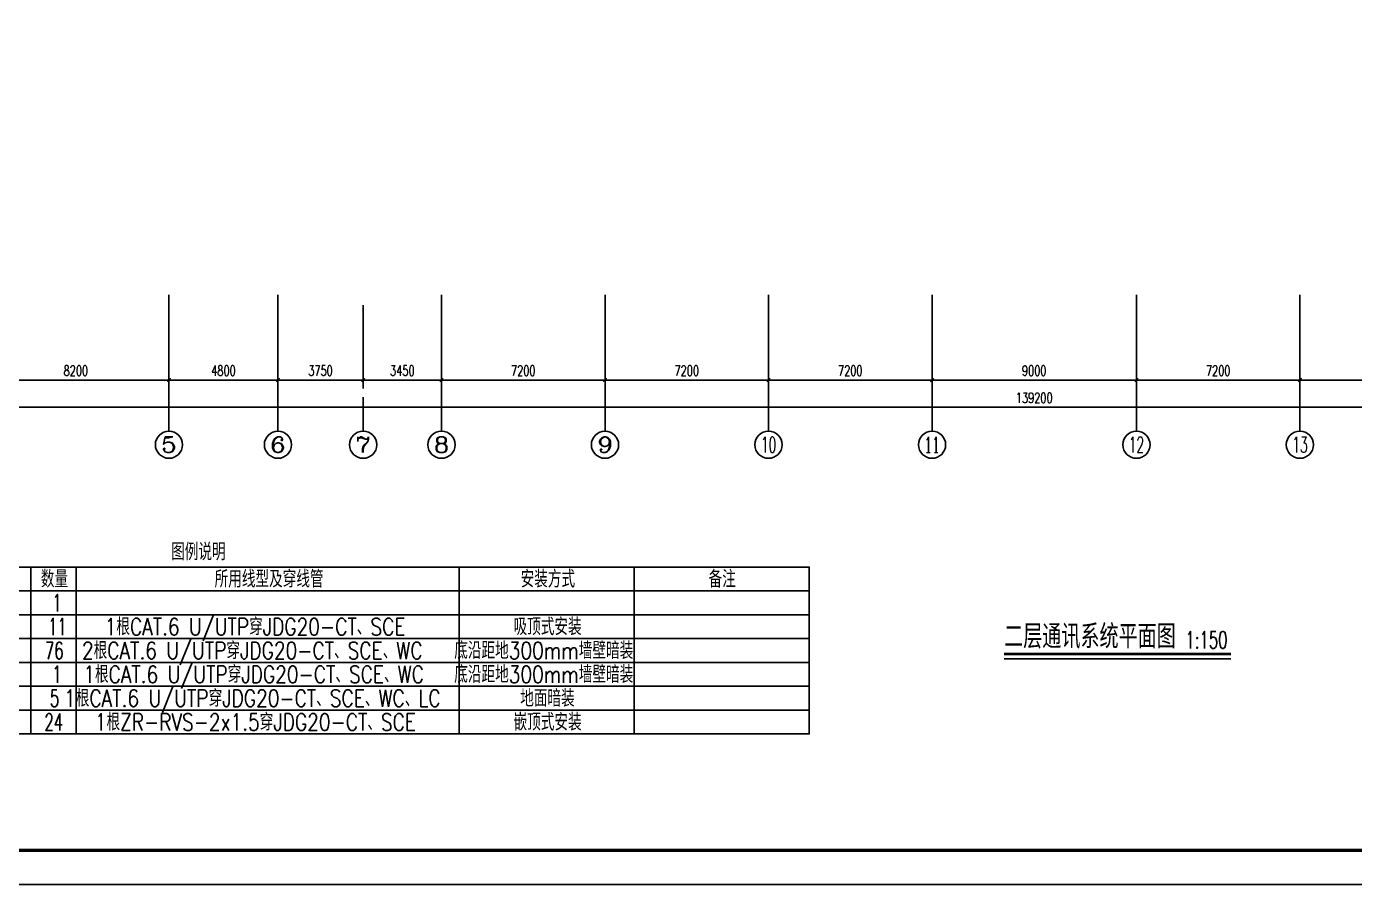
# Model space of a CAD drawing. Extents: x 1398449 to 2142961, y 256969 to 1032940.
# Drawn here: x 1544220 to 1602691, y 663721 to 701510 of the extents above; entities that cross this region are included whole.
import ezdxf
from ezdxf.enums import TextEntityAlignment as Align

# ---------------------------------------------------------------- set-up
doc = ezdxf.new("R2010")
doc.units = 0
doc.header["$LTSCALE"] = 1500
doc.header["$PDSIZE"] = 50
for name, color, linetype in [('1-建筑底图', 8, 'Continuous'), ('AXIS_TEXT', 7, 'Continuous'), ('BTTK', 7, 'Continuous'), ('PUB_TITLE', 4, 'Continuous'), ('TEL_SYMB', 3, 'Continuous'), ('TEL_TAB', 7, 'Continuous'), ('党校-主楼（一期）参照$0$PUB_TITLE', 7, 'Continuous')]:
    doc.layers.add(name, color=color, linetype=linetype)
doc.layers.add('yichutu', color=7, linetype='Continuous', true_color=0xffffff, plot=False)
doc.styles.add('_TCH_AXIS', font='COMPLEX', dxfattribs={"bigfont": 'GBCBIG'})
doc.styles.add('_TCH_DIM_T3', font='SIMPLEX', dxfattribs={"width": 0.705882, "bigfont": 'GBCBIG'})
doc.styles.add('_TEL_DIM', font='SIMPLEX', dxfattribs={"width": 0.8, "height": 3.5, "bigfont": 'HZTXT'})
doc.styles.add('COMPLEX', font='COMPLEX')
doc.styles.add('HZ(TK)', font='geniso.shx', dxfattribs={"width": 0.9, "bigfont": 'hztxt.shx'})
doc.styles.get("Standard").update_dxf_attribs({"font": 'gbeitc.shx', "bigfont": 'gbcbig.shx'})
doc.linetypes.add('JIEDI', pattern='A,1.25,-0.25,0.25,-0.25,0.625,["/",Standard,S=0.6,R=0,X=0,Y=-0.3],0.625,-0.25,0.25,-0.25', length=4)
doc.dimstyles.new('_TCH_ARCH&&150', dxfattribs={"dimtxt": 446.25, "dimasz": 150, "dimexe": 375, "dimexo": 450, "dimgap": 189.375, "dimtad": 1, "dimdec": 0, "dimzin": 0, "dimdsep": 46, "dimtxsty": '_TCH_DIM_T3', "dimblk": 'ARCHTICK', "dimcen": 0.09, "dimclrt": 7, "dimazin": 2, "dimtfac": 1, "dimtdec": 0, "dimtix": 1, "dimtmove": 2, "dimatfit": 3, "dimfxl": 1, "dimtolj": 1, "dimtzin": 0, "dimarcsym": 0})

# ---------------------------------------------------------------- blocks, each defined once
blk = doc.blocks.new('_AXISO')
blk.add_circle((0, 0), 0.5)
at = {"layer": 'AXIS_TEXT', "style": 'COMPLEX', "width": 1.041667}
blk.add_attdef('A', text='', height=0.56, dxfattribs=at).set_placement((-0.25, -0.28), (0.25, -0.28), align=Align.FIT)
blk = doc.blocks.new('_ArchTick')
at = {"color": 0, "linetype": 'ByBlock', "const_width": 0.4}
blk.add_lwpolyline([(-0.5, -0.5), (0.5, 0.5)], dxfattribs=at)
blk = doc.blocks.new('*D144')
at = {"layer": '1-建筑底图', "color": 0, "lineweight": -2, "transparency": 16777216}
for p, q in [((1518991, 689241), (1518991, 684366)), ((1658191, 689241), (1658191, 684366)), ((1518991, 684741), (1658191, 684741))]:
    blk.add_line(p, q, dxfattribs=at)
at = {"layer": 'Defpoints', "color": 0}
for p in [(1518991, 689691), (1658191, 689691), (1658191, 684741)]:
    blk.add_point(p, dxfattribs=at)
at = {"layer": '1-建筑底图', "color": 0, "lineweight": -2, "transparency": 16777216, "xscale": 150, "yscale": 150, "zscale": 150, "rotation": 180}
blk.add_blockref('_ArchTick', (1518991, 684741), dxfattribs=at)
at = {"layer": '1-建筑底图', "color": 0, "lineweight": -2, "transparency": 16777216, "xscale": 150, "yscale": 150, "zscale": 150}
blk.add_blockref('_ArchTick', (1658191, 684741), dxfattribs=at)
at = {"layer": '1-建筑底图', "color": 7, "transparency": 16777216, "insert": (1588591, 685154), "char_height": 446.2, "attachment_point": 5, "style": '_TCH_DIM_T3'}
blk.add_mtext('\\A1;139200', dxfattribs=at)
blk = doc.blocks.new('*D149')
at = {"layer": '1-建筑底图', "color": 0, "lineweight": -2, "transparency": 16777216}
for p, q in [((1542291, 689241), (1542291, 685566)), ((1550491, 689241), (1550491, 685566)), ((1542291, 685941), (1550491, 685941))]:
    blk.add_line(p, q, dxfattribs=at)
at = {"layer": 'Defpoints', "color": 0}
for p in [(1542291, 689691), (1550491, 689691), (1550491, 685941)]:
    blk.add_point(p, dxfattribs=at)
at = {"layer": '1-建筑底图', "color": 0, "lineweight": -2, "transparency": 16777216, "xscale": 150, "yscale": 150, "zscale": 150, "rotation": 180}
blk.add_blockref('_ArchTick', (1542291, 685941), dxfattribs=at)
at = {"layer": '1-建筑底图', "color": 0, "lineweight": -2, "transparency": 16777216, "xscale": 150, "yscale": 150, "zscale": 150}
blk.add_blockref('_ArchTick', (1550491, 685941), dxfattribs=at)
at = {"layer": '1-建筑底图', "color": 7, "transparency": 16777216, "insert": (1546391, 686354), "char_height": 446.2, "attachment_point": 5, "style": '_TCH_DIM_T3'}
blk.add_mtext('\\A1;8200', dxfattribs=at)
blk = doc.blocks.new('*D150')
at = {"layer": '1-建筑底图', "color": 0, "lineweight": -2, "transparency": 16777216}
for p, q in [((1550491, 689241), (1550491, 685566)), ((1555291, 689241), (1555291, 685566)), ((1550491, 685941), (1555291, 685941))]:
    blk.add_line(p, q, dxfattribs=at)
at = {"layer": 'Defpoints', "color": 0}
for p in [(1550491, 689691), (1555291, 689691), (1555291, 685941)]:
    blk.add_point(p, dxfattribs=at)
at = {"layer": '1-建筑底图', "color": 0, "lineweight": -2, "transparency": 16777216, "xscale": 150, "yscale": 150, "zscale": 150, "rotation": 180}
blk.add_blockref('_ArchTick', (1550491, 685941), dxfattribs=at)
at = {"layer": '1-建筑底图', "color": 0, "lineweight": -2, "transparency": 16777216, "xscale": 150, "yscale": 150, "zscale": 150}
blk.add_blockref('_ArchTick', (1555291, 685941), dxfattribs=at)
at = {"layer": '1-建筑底图', "color": 7, "transparency": 16777216, "insert": (1552891, 686354), "char_height": 446.2, "attachment_point": 5, "style": '_TCH_DIM_T3'}
blk.add_mtext('\\A1;4800', dxfattribs=at)
blk = doc.blocks.new('*D151')
at = {"layer": '1-建筑底图', "color": 0, "lineweight": -2, "transparency": 16777216}
for p, q in [((1555291, 689241), (1555291, 685566)), ((1559041, 689241), (1559041, 685566)), ((1555291, 685941), (1559041, 685941))]:
    blk.add_line(p, q, dxfattribs=at)
at = {"layer": 'Defpoints', "color": 0}
for p in [(1555291, 689691), (1559041, 689691), (1559041, 685941)]:
    blk.add_point(p, dxfattribs=at)
at = {"layer": '1-建筑底图', "color": 0, "lineweight": -2, "transparency": 16777216, "xscale": 150, "yscale": 150, "zscale": 150, "rotation": 180}
blk.add_blockref('_ArchTick', (1555291, 685941), dxfattribs=at)
at = {"layer": '1-建筑底图', "color": 0, "lineweight": -2, "transparency": 16777216, "xscale": 150, "yscale": 150, "zscale": 150}
blk.add_blockref('_ArchTick', (1559041, 685941), dxfattribs=at)
at = {"layer": '1-建筑底图', "color": 7, "transparency": 16777216, "insert": (1557166, 686354), "char_height": 446.2, "attachment_point": 5, "style": '_TCH_DIM_T3'}
blk.add_mtext('\\A1;3750', dxfattribs=at)
blk = doc.blocks.new('*D152')
at = {"layer": '1-建筑底图', "color": 0, "lineweight": -2, "transparency": 16777216}
for p, q in [((1559041, 689241), (1559041, 685566)), ((1562491, 689241), (1562491, 685566)), ((1559041, 685941), (1562491, 685941))]:
    blk.add_line(p, q, dxfattribs=at)
at = {"layer": 'Defpoints', "color": 0}
for p in [(1559041, 689691), (1562491, 689691), (1562491, 685941)]:
    blk.add_point(p, dxfattribs=at)
at = {"layer": '1-建筑底图', "color": 0, "lineweight": -2, "transparency": 16777216, "xscale": 150, "yscale": 150, "zscale": 150, "rotation": 180}
blk.add_blockref('_ArchTick', (1559041, 685941), dxfattribs=at)
at = {"layer": '1-建筑底图', "color": 0, "lineweight": -2, "transparency": 16777216, "xscale": 150, "yscale": 150, "zscale": 150}
blk.add_blockref('_ArchTick', (1562491, 685941), dxfattribs=at)
at = {"layer": '1-建筑底图', "color": 7, "transparency": 16777216, "insert": (1560766, 686354), "char_height": 446.2, "attachment_point": 5, "style": '_TCH_DIM_T3'}
blk.add_mtext('\\A1;3450', dxfattribs=at)
blk = doc.blocks.new('*D153')
at = {"layer": '1-建筑底图', "color": 0, "lineweight": -2, "transparency": 16777216}
for p, q in [((1562491, 689241), (1562491, 685566)), ((1569691, 689241), (1569691, 685566)), ((1562491, 685941), (1569691, 685941))]:
    blk.add_line(p, q, dxfattribs=at)
at = {"layer": 'Defpoints', "color": 0}
for p in [(1562491, 689691), (1569691, 689691), (1569691, 685941)]:
    blk.add_point(p, dxfattribs=at)
at = {"layer": '1-建筑底图', "color": 0, "lineweight": -2, "transparency": 16777216, "xscale": 150, "yscale": 150, "zscale": 150, "rotation": 180}
blk.add_blockref('_ArchTick', (1562491, 685941), dxfattribs=at)
at = {"layer": '1-建筑底图', "color": 0, "lineweight": -2, "transparency": 16777216, "xscale": 150, "yscale": 150, "zscale": 150}
blk.add_blockref('_ArchTick', (1569691, 685941), dxfattribs=at)
at = {"layer": '1-建筑底图', "color": 7, "transparency": 16777216, "insert": (1566091, 686354), "char_height": 446.2, "attachment_point": 5, "style": '_TCH_DIM_T3'}
blk.add_mtext('\\A1;7200', dxfattribs=at)
blk = doc.blocks.new('*D154')
at = {"layer": '1-建筑底图', "color": 0, "lineweight": -2, "transparency": 16777216}
for p, q in [((1569691, 689241), (1569691, 685566)), ((1576891, 689241), (1576891, 685566)), ((1569691, 685941), (1576891, 685941))]:
    blk.add_line(p, q, dxfattribs=at)
at = {"layer": 'Defpoints', "color": 0}
for p in [(1569691, 689691), (1576891, 689691), (1576891, 685941)]:
    blk.add_point(p, dxfattribs=at)
at = {"layer": '1-建筑底图', "color": 0, "lineweight": -2, "transparency": 16777216, "xscale": 150, "yscale": 150, "zscale": 150, "rotation": 180}
blk.add_blockref('_ArchTick', (1569691, 685941), dxfattribs=at)
at = {"layer": '1-建筑底图', "color": 0, "lineweight": -2, "transparency": 16777216, "xscale": 150, "yscale": 150, "zscale": 150}
blk.add_blockref('_ArchTick', (1576891, 685941), dxfattribs=at)
at = {"layer": '1-建筑底图', "color": 7, "transparency": 16777216, "insert": (1573291, 686354), "char_height": 446.2, "attachment_point": 5, "style": '_TCH_DIM_T3'}
blk.add_mtext('\\A1;7200', dxfattribs=at)
blk = doc.blocks.new('*D155')
at = {"layer": '1-建筑底图', "color": 0, "lineweight": -2, "transparency": 16777216}
for p, q in [((1576891, 689241), (1576891, 685566)), ((1584091, 689241), (1584091, 685566)), ((1576891, 685941), (1584091, 685941))]:
    blk.add_line(p, q, dxfattribs=at)
at = {"layer": 'Defpoints', "color": 0}
for p in [(1576891, 689691), (1584091, 689691), (1584091, 685941)]:
    blk.add_point(p, dxfattribs=at)
at = {"layer": '1-建筑底图', "color": 0, "lineweight": -2, "transparency": 16777216, "xscale": 150, "yscale": 150, "zscale": 150, "rotation": 180}
blk.add_blockref('_ArchTick', (1576891, 685941), dxfattribs=at)
at = {"layer": '1-建筑底图', "color": 0, "lineweight": -2, "transparency": 16777216, "xscale": 150, "yscale": 150, "zscale": 150}
blk.add_blockref('_ArchTick', (1584091, 685941), dxfattribs=at)
at = {"layer": '1-建筑底图', "color": 7, "transparency": 16777216, "insert": (1580491, 686354), "char_height": 446.2, "attachment_point": 5, "style": '_TCH_DIM_T3'}
blk.add_mtext('\\A1;7200', dxfattribs=at)
blk = doc.blocks.new('*D156')
at = {"layer": '1-建筑底图', "color": 0, "lineweight": -2, "transparency": 16777216}
for p, q in [((1584091, 689241), (1584091, 685566)), ((1593091, 689241), (1593091, 685566)), ((1584091, 685941), (1593091, 685941))]:
    blk.add_line(p, q, dxfattribs=at)
at = {"layer": 'Defpoints', "color": 0}
for p in [(1584091, 689691), (1593091, 689691), (1593091, 685941)]:
    blk.add_point(p, dxfattribs=at)
at = {"layer": '1-建筑底图', "color": 0, "lineweight": -2, "transparency": 16777216, "xscale": 150, "yscale": 150, "zscale": 150, "rotation": 180}
blk.add_blockref('_ArchTick', (1584091, 685941), dxfattribs=at)
at = {"layer": '1-建筑底图', "color": 0, "lineweight": -2, "transparency": 16777216, "xscale": 150, "yscale": 150, "zscale": 150}
blk.add_blockref('_ArchTick', (1593091, 685941), dxfattribs=at)
at = {"layer": '1-建筑底图', "color": 7, "transparency": 16777216, "insert": (1588591, 686354), "char_height": 446.2, "attachment_point": 5, "style": '_TCH_DIM_T3'}
blk.add_mtext('\\A1;9000', dxfattribs=at)
blk = doc.blocks.new('*D157')
at = {"layer": '1-建筑底图', "color": 0, "lineweight": -2, "transparency": 16777216}
for p, q in [((1593091, 689241), (1593091, 685566)), ((1600291, 689241), (1600291, 685566)), ((1593091, 685941), (1600291, 685941))]:
    blk.add_line(p, q, dxfattribs=at)
at = {"layer": 'Defpoints', "color": 0}
for p in [(1593091, 689691), (1600291, 689691), (1600291, 685941)]:
    blk.add_point(p, dxfattribs=at)
at = {"layer": '1-建筑底图', "color": 0, "lineweight": -2, "transparency": 16777216, "xscale": 150, "yscale": 150, "zscale": 150, "rotation": 180}
blk.add_blockref('_ArchTick', (1593091, 685941), dxfattribs=at)
at = {"layer": '1-建筑底图', "color": 0, "lineweight": -2, "transparency": 16777216, "xscale": 150, "yscale": 150, "zscale": 150}
blk.add_blockref('_ArchTick', (1600291, 685941), dxfattribs=at)
at = {"layer": '1-建筑底图', "color": 7, "transparency": 16777216, "insert": (1596691, 686354), "char_height": 446.2, "attachment_point": 5, "style": '_TCH_DIM_T3'}
blk.add_mtext('\\A1;7200', dxfattribs=at)
blk = doc.blocks.new('*D158')
at = {"layer": '1-建筑底图', "color": 0, "lineweight": -2, "transparency": 16777216}
for p, q in [((1600291, 689241), (1600291, 685566)), ((1607491, 689241), (1607491, 685566)), ((1600291, 685941), (1607491, 685941))]:
    blk.add_line(p, q, dxfattribs=at)
at = {"layer": 'Defpoints', "color": 0}
for p in [(1600291, 689691), (1607491, 689691), (1607491, 685941)]:
    blk.add_point(p, dxfattribs=at)
at = {"layer": '1-建筑底图', "color": 0, "lineweight": -2, "transparency": 16777216, "xscale": 150, "yscale": 150, "zscale": 150, "rotation": 180}
blk.add_blockref('_ArchTick', (1600291, 685941), dxfattribs=at)
at = {"layer": '1-建筑底图', "color": 0, "lineweight": -2, "transparency": 16777216, "xscale": 150, "yscale": 150, "zscale": 150}
blk.add_blockref('_ArchTick', (1607491, 685941), dxfattribs=at)
at = {"layer": '1-建筑底图', "color": 7, "transparency": 16777216, "insert": (1603891, 686354), "char_height": 446.2, "attachment_point": 5, "style": '_TCH_DIM_T3'}
blk.add_mtext('\\A1;7200', dxfattribs=at)
blk = doc.blocks.new('vhtemplate_2020年新竖式图框_A1_1_2', base_point=(-420.5, 0))
at = {"layer": 'PUB_TITLE', "color": 7}
blk.add_lwpolyline([(-420.5, 594), (841, 594), (841, 0), (-420.5, 0)], close=True, dxfattribs=at)
at = {"layer": 'PUB_TITLE', "const_width": 1}
blk.add_lwpolyline([(-395.5, 10), (831, 10), (831, 584), (-395.5, 584)], close=True, dxfattribs=at)
at = {"layer": 'BTTK', "color": 4, "style": 'HZ(TK)', "width": 0.9}
for tag, p in [('合作单位', (796, 511.5)), ('建设单位', (796, 209.5)), ('工程名称', (796, 176.5)), ('子项名称', (806, 160)), ('图纸名称', (796, 141))]:
    blk.add_attdef(tag, text='', height=3.5, dxfattribs=at).set_placement(p, align=Align.MIDDLE_CENTER)
for tag, p in [('注册证书号', (808.5, 309.01)), ('注册印章号', (808.5, 301.01)), ('设计号', (806, 193)), ('图别', (789.75, 34)), ('图号', (822.25, 34)), ('版本号', (789.75, 26)), ('日期', (822.25, 26))]:
    blk.add_attdef(tag, text='', height=3.5, dxfattribs=at).set_placement(p, align=Align.MIDDLE)
blk = doc.blocks.new('yct-1261-594-189225-89100-150-1004.0')
at = {"layer": 'yichutu', "color": 7, "true_color": 0xffffff}
blk.add_lwpolyline([(0, 0), (0, 89100), (189225, 89100), (189225, 0)], close=True, dxfattribs=at)
blk = doc.blocks.new('1-二层建筑底图')
at = {"layer": '1-建筑底图'}
for p, q in [((1550491, 689691.2), (1550491, 683691.2)), ((1555291, 689691.2), (1555291, 683691.2)), ((1562491, 689691.2), (1562491, 683691.2)), ((1569691, 689691.2), (1569691, 683691.2)), ((1576891, 689691.2), (1576891, 683691.2)), ((1584091, 689691.2), (1584091, 683691.2)), ((1593091, 689691.2), (1593091, 683691.2)), ((1600291, 689691.2), (1600291, 683691.2)), ((1559041, 685191.2), (1559041, 683691.2))]:
    blk.add_line(p, q, dxfattribs=at)
ref = blk.add_blockref('_AXISO', (1550491, 683091.2), dxfattribs=dict(at, xscale=1200, yscale=1200, zscale=1200))
ref.add_attrib('A', '5', dxfattribs={"layer": 'AXIS_TEXT', "height": 678.8, "style": '_TCH_AXIS', "width": 1.5}).set_placement((1550151.6, 682751.8), (1550830.4, 682751.8), align=Align.FIT)
ref = blk.add_blockref('_AXISO', (1555291, 683091.2), dxfattribs=dict(at, xscale=1200, yscale=1200, zscale=1200))
ref.add_attrib('A', '6', dxfattribs={"layer": 'AXIS_TEXT', "height": 678.8, "style": '_TCH_AXIS', "width": 1.5}).set_placement((1554951.6, 682751.8), (1555630.4, 682751.8), align=Align.FIT)
ref = blk.add_blockref('_AXISO', (1559041, 683091.2), dxfattribs=dict(at, xscale=1200, yscale=1200, zscale=1200))
ref.add_attrib('A', '7', dxfattribs={"layer": 'AXIS_TEXT', "height": 678.8, "style": '_TCH_AXIS', "width": 1.5}).set_placement((1558701.6, 682751.8), (1559380.4, 682751.8), align=Align.FIT)
ref = blk.add_blockref('_AXISO', (1562491, 683091.2), dxfattribs=dict(at, xscale=1200, yscale=1200, zscale=1200))
ref.add_attrib('A', '8', dxfattribs={"layer": 'AXIS_TEXT', "height": 678.8, "style": '_TCH_AXIS', "width": 1.5}).set_placement((1562151.6, 682751.8), (1562830.4, 682751.8), align=Align.FIT)
ref = blk.add_blockref('_AXISO', (1569691, 683091.2), dxfattribs=dict(at, xscale=1200, yscale=1200, zscale=1200))
ref.add_attrib('A', '9', dxfattribs={"layer": 'AXIS_TEXT', "height": 678.8, "style": '_TCH_AXIS', "width": 1.5}).set_placement((1569351.6, 682751.8), (1570030.4, 682751.8), align=Align.FIT)
ref = blk.add_blockref('_AXISO', (1576891, 683091.2), dxfattribs=dict(at, xscale=1200, yscale=1200, zscale=1200))
ref.add_attrib('A', '10', dxfattribs={"layer": 'AXIS_TEXT', "height": 678.82, "style": '_TCH_AXIS', "width": 0.724138}).set_placement((1576551.6, 682751.8), (1577230.4, 682751.8), align=Align.FIT)
ref = blk.add_blockref('_AXISO', (1584091, 683091.2), dxfattribs=dict(at, xscale=1200, yscale=1200, zscale=1200))
ref.add_attrib('A', '11', dxfattribs={"layer": 'AXIS_TEXT', "height": 678.82, "style": '_TCH_AXIS', "width": 0.875}).set_placement((1583751.6, 682751.8), (1584430.4, 682751.8), align=Align.FIT)
ref = blk.add_blockref('_AXISO', (1593091, 683091.2), dxfattribs=dict(at, xscale=1200, yscale=1200, zscale=1200))
ref.add_attrib('A', '12', dxfattribs={"layer": 'AXIS_TEXT', "height": 678.82, "style": '_TCH_AXIS', "width": 0.724138}).set_placement((1592751.6, 682751.8), (1593430.4, 682751.8), align=Align.FIT)
ref = blk.add_blockref('_AXISO', (1600291, 683091.2), dxfattribs=dict(at, xscale=1200, yscale=1200, zscale=1200))
ref.add_attrib('A', '13', dxfattribs={"layer": 'AXIS_TEXT', "height": 678.82, "style": '_TCH_AXIS', "width": 0.724138}).set_placement((1599951.6, 682751.8), (1600630.4, 682751.8), align=Align.FIT)
for p1, p2, distance, picture, middle in [((1518991, 689691.2), (1658191, 689691.2), -4950, '*D144', (1588591, 685153.7)), ((1542291, 689691.2), (1550491, 689691.2), -3750, '*D149', (1546391, 686353.7)), ((1550491, 689691.2), (1555291, 689691.2), -3750, '*D150', (1552891, 686353.7)), ((1555291, 689691.2), (1559041, 689691.2), -3750, '*D151', (1557166, 686353.7)), ((1559041, 689691.2), (1562491, 689691.2), -3750, '*D152', (1560766, 686353.7)), ((1562491, 689691.2), (1569691, 689691.2), -3750, '*D153', (1566091, 686353.7)), ((1569691, 689691.2), (1576891, 689691.2), -3750, '*D154', (1573291, 686353.7)), ((1576891, 689691.2), (1584091, 689691.2), -3750, '*D155', (1580491, 686353.7)), ((1584091, 689691.2), (1593091, 689691.2), -3750, '*D156', (1588591, 686353.7)), ((1593091, 689691.2), (1600291, 689691.2), -3750, '*D157', (1596691, 686353.7)), ((1600291, 689691.2), (1607491, 689691.2), -3750, '*D158', (1603891, 686353.7))]:
    dim = blk.add_aligned_dim(p1=p1, p2=p2, distance=distance, dimstyle='_TCH_ARCH&&150', dxfattribs=at)
    dim.commit()
    dim.dimension.update_dxf_attribs({"geometry": picture, "text_midpoint": middle})

msp = doc.modelspace()

# ---------------------------------------------------------------- linework, layer by layer
at = {"layer": 'TEL_SYMB', "const_width": 105}
msp.add_lwpolyline([(1587265.1, 673871.1), (1597251.5, 673871.1)], dxfattribs=at)
at = {"layer": 'TEL_SYMB'}
msp.add_lwpolyline([(1587265.1, 673661.1), (1597251.5, 673661.1)], dxfattribs=at)
at = {"layer": 'TEL_TAB'}
msp.add_lwpolyline([(1524717.2, 670349.2), (1578683.8, 670349.2), (1578683.8, 677699.2), (1524717.2, 677699.2)], close=True, dxfattribs=at)
for points in [[(1544404.4, 677699.2), (1544404.4, 670349.2)], [(1546411.6, 677699.2), (1546411.6, 670349.2)], [(1563270, 677699.2), (1563270, 670349.2)], [(1570976.9, 677699.2), (1570976.9, 670349.2)], [(1524717.2, 676649.2), (1578683.8, 676649.2)], [(1524717.2, 675599.2), (1578683.8, 675599.2)], [(1524717.2, 674549.2), (1578683.8, 674549.2)], [(1524717.2, 673499.2), (1578683.8, 673499.2)], [(1524717.2, 672449.2), (1578683.8, 672449.2)], [(1524717.2, 671399.2), (1578683.8, 671399.2)]]:
    msp.add_lwpolyline(points, dxfattribs=at)
at = {"layer": '党校-主楼（一期）参照$0$PUB_TITLE'}
msp.add_lwpolyline([(1498789.3, 663721.2), (1687939.3, 663721.2), (1687939.3, 752821.2), (1498789.3, 752821.2)], close=True, dxfattribs=at)
at = {"layer": '党校-主楼（一期）参照$0$PUB_TITLE', "const_width": 150}
msp.add_lwpolyline([(1502539.3, 665221.2), (1686439.3, 665221.2), (1686439.3, 751321.2), (1502539.3, 751321.2)], close=True, dxfattribs=at)

# ---------------------------------------------------------------- block references
at = {"xscale": 150, "yscale": 150, "zscale": 150}
msp.add_blockref('vhtemplate_2020年新竖式图框_A1_1_2', (1498714.3, 663721.2), dxfattribs=at)
at = {"layer": '1-建筑底图', "linetype": 'JIEDI'}
msp.add_blockref('1-二层建筑底图', (0, 0), dxfattribs=at)
at = {"layer": 'yichutu'}
msp.add_blockref('yct-1261-594-189225-89100-150-1004.0', (1498714.3, 663721.2), dxfattribs=at)

# ---------------------------------------------------------------- texts
at = {"layer": 'TEL_SYMB', "color": 7, "style": '_TEL_DIM'}
for s, height, width, p in [('二层通讯系统平面图', 1050, 0.8, (1587265.1, 674117.1)), ('1:150', 750, 0.64, (1595250.1, 674117.1))]:
    msp.add_text(s, height=height, dxfattribs=dict(at, width=width)).set_placement(p)
at = {"layer": 'TEL_TAB', "style": '_TEL_DIM'}
for s, width, p in [('图例说明', 0.8, (1550587.9, 677999.2)), ('数量', 0.8, (1544850.5, 676799.2)), ('所用线型及穿线管', 0.8, (1552499.9, 676799.2)), ('安装方式', 0.8, (1565973.1, 676799.2)), ('备注', 0.8, (1574251.6, 676799.2)), ('1', 0.64, (1545350.8, 675749.2)), ('11', 0.64, (1545168, 674699.2)), ('1根CAT.6 U/UTP穿JDG20-CT、SCE', 0.8, (1547661, 674699.2)), ('吸顶式安装', 0.8, (1565663.6, 674699.2)), ('76', 0.64, (1545030.8, 673649.2)), ('2根CAT.6 U/UTP穿JDG20-CT、SCE、WC', 0.8, (1546661, 673649.2)), ('底沿距地300mm墙壁暗装', 0.8, (1563051.7, 673649.2)), ('1', 0.64, (1545350.8, 672599.2)), ('1根CAT.6 U/UTP穿JDG20-CT、SCE、WC', 0.8, (1546718.2, 672599.2)), ('底沿距地300mm墙壁暗装', 0.8, (1563051.7, 672599.2)), ('1根CAT.6 U/UTP穿JDG20-CT、SCE、WC、LC', 0.8, (1545875.3, 671549.2)), ('5', 0.64, (1545248, 671549.2)), ('地面暗装', 0.8, (1565956.5, 671549.2)), ('24', 0.64, (1545008, 670499.2)), ('1根ZR-RVS-2x1.5穿JDG20-CT、SCE', 0.8, (1547226.5, 670499.2)), ('嵌顶式安装', 0.8, (1565663.6, 670499.2))]:
    msp.add_text(s, height=750, dxfattribs=dict(at, width=width)).set_placement(p)

doc.saveas('drawing.dxf')
